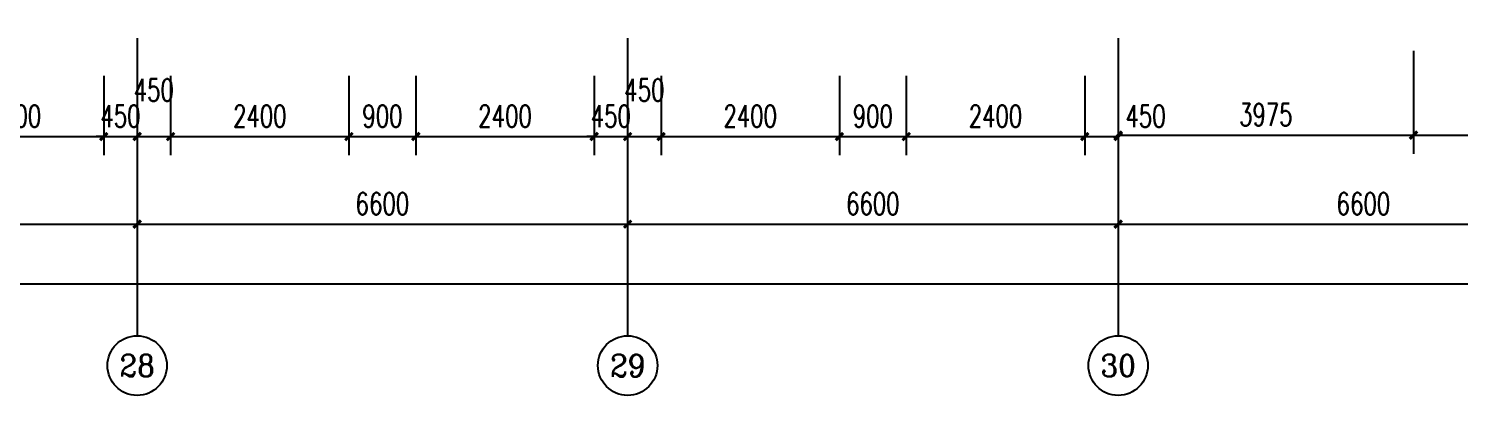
# Model space of a CAD drawing. Header units: millimetres. Extents: x 325 to 114631, y 449 to 32936.
# Drawn here: x 71365 to 90617, y 7336 to 12263 of the extents above; entities that cross this region are included whole.
import ezdxf
from ezdxf.enums import TextEntityAlignment as Align

# ---------------------------------------------------------------- set-up
doc = ezdxf.new("R2010")
doc.units = ezdxf.units.MM
for name, color, linetype in [('AXIS', 3, 'Continuous'), ('AXIS_TEXT', 7, 'Continuous'), ('PUB_DIM', 3, 'Continuous')]:
    doc.layers.add(name, color=color, linetype=linetype)
doc.styles.add('_TCH_AXIS', font='COMPLEX', dxfattribs={"bigfont": 'GBCBIG'})
doc.styles.add('_TCH_DIM_T3', font='SIMPLEX', dxfattribs={"width": 0.705882, "bigfont": 'GBCBIG'})
doc.styles.add('COMPLEX', font='COMPLEX')
doc.dimstyles.new('_TCH_ARCH&&100', dxfattribs={"dimtxt": 297.5, "dimasz": 100, "dimexe": 250, "dimexo": 300, "dimgap": 126.25, "dimtad": 1, "dimdec": 0, "dimzin": 0, "dimdsep": 46, "dimtxsty": '_TCH_DIM_T3', "dimblk": 'ARCHTICK', "dimcen": 0.09, "dimclrt": 7, "dimazin": 2, "dimtfac": 1, "dimtdec": 0, "dimtix": 1, "dimtmove": 2, "dimatfit": 3, "dimfxl": 1, "dimtolj": 1, "dimtzin": 0, "dimarcsym": 0})

# ---------------------------------------------------------------- blocks, each defined once
blk = doc.blocks.new('_ArchTick')
at = {"color": 0, "linetype": 'ByBlock', "const_width": 0.4}
blk.add_lwpolyline([(-0.5, -0.5), (0.5, 0.5)], dxfattribs=at)
blk = doc.blocks.new('*D110')
at = {"layer": 'Defpoints', "color": 0}
for p in [(86025, 12263), (90000, 12263), (90000, 10832)]:
    blk.add_point(p, dxfattribs=at)
at = {"layer": 'PUB_DIM', "color": 0, "lineweight": -2}
for p, q in [((86025, 11963), (86025, 10582)), ((90000, 11963), (90000, 10582)), ((86025, 10832), (90000, 10832))]:
    blk.add_line(p, q, dxfattribs=at)
at = {"layer": 'PUB_DIM', "color": 0, "lineweight": -2, "xscale": 100, "yscale": 100, "zscale": 100, "rotation": 180}
blk.add_blockref('_ArchTick', (86025, 10832), dxfattribs=at)
at = {"layer": 'PUB_DIM', "color": 0, "lineweight": -2, "xscale": 100, "yscale": 100, "zscale": 100}
blk.add_blockref('_ArchTick', (90000, 10832), dxfattribs=at)
at = {"layer": 'PUB_DIM', "color": 7, "insert": (88013, 11107), "char_height": 297.5, "attachment_point": 5, "style": '_TCH_DIM_T3'}
blk.add_mtext('\\A1;3975', dxfattribs=at)
blk = doc.blocks.new('*D111')
at = {"layer": 'Defpoints', "color": 0}
for p in [(90000, 12263), (92400, 12263), (92400, 10832)]:
    blk.add_point(p, dxfattribs=at)
at = {"layer": 'PUB_DIM', "color": 0, "lineweight": -2}
for p, q in [((90000, 11963), (90000, 10582)), ((92400, 11963), (92400, 10582)), ((90000, 10832), (92400, 10832))]:
    blk.add_line(p, q, dxfattribs=at)
at = {"layer": 'PUB_DIM', "color": 0, "lineweight": -2, "xscale": 100, "yscale": 100, "zscale": 100, "rotation": 180}
blk.add_blockref('_ArchTick', (90000, 10832), dxfattribs=at)
at = {"layer": 'PUB_DIM', "color": 0, "lineweight": -2, "xscale": 100, "yscale": 100, "zscale": 100}
blk.add_blockref('_ArchTick', (92400, 10832), dxfattribs=at)
at = {"layer": 'PUB_DIM', "color": 7, "insert": (91200, 11107), "char_height": 297.5, "attachment_point": 5, "style": '_TCH_DIM_T3'}
blk.add_mtext('\\A1;2400', dxfattribs=at)
blk = doc.blocks.new('*D131')
at = {"layer": 'Defpoints', "color": 0}
for p in [(69975, 11929), (72375, 11929), (72375, 10813)]:
    blk.add_point(p, dxfattribs=at)
at = {"layer": 'PUB_DIM', "color": 0, "lineweight": -2}
for p, q in [((69975, 11629), (69975, 10563)), ((72375, 11629), (72375, 10563)), ((69975, 10813), (72375, 10813))]:
    blk.add_line(p, q, dxfattribs=at)
at = {"layer": 'PUB_DIM', "color": 0, "lineweight": -2, "xscale": 100, "yscale": 100, "zscale": 100, "rotation": 180}
blk.add_blockref('_ArchTick', (69975, 10813), dxfattribs=at)
at = {"layer": 'PUB_DIM', "color": 0, "lineweight": -2, "xscale": 100, "yscale": 100, "zscale": 100}
blk.add_blockref('_ArchTick', (72375, 10813), dxfattribs=at)
at = {"layer": 'PUB_DIM', "color": 7, "insert": (71175, 11088), "char_height": 297.5, "attachment_point": 5, "style": '_TCH_DIM_T3'}
blk.add_mtext('\\A1;2400', dxfattribs=at)
blk = doc.blocks.new('*D132')
at = {"layer": 'Defpoints', "color": 0}
for p in [(72375, 11929), (72825, 11929), (72825, 10813)]:
    blk.add_point(p, dxfattribs=at)
at = {"layer": 'PUB_DIM', "color": 0, "lineweight": -2}
for p, q in [((72375, 11629), (72375, 10563)), ((72825, 11629), (72825, 10563)), ((72375, 10813), (72275, 10813)), ((72375, 10813), (72825, 10813)), ((72825, 10813), (72925, 10813))]:
    blk.add_line(p, q, dxfattribs=at)
at = {"layer": 'PUB_DIM', "color": 0, "lineweight": -2, "xscale": 100, "yscale": 100, "zscale": 100}
blk.add_blockref('_ArchTick', (72375, 10813), dxfattribs=at)
at = {"layer": 'PUB_DIM', "color": 0, "lineweight": -2, "xscale": 100, "yscale": 100, "zscale": 100, "rotation": 180}
blk.add_blockref('_ArchTick', (72825, 10813), dxfattribs=at)
at = {"layer": 'PUB_DIM', "color": 7, "insert": (72600, 11088), "char_height": 297.5, "attachment_point": 5, "style": '_TCH_DIM_T3'}
blk.add_mtext('\\A1;450', dxfattribs=at)
blk = doc.blocks.new('*D133')
at = {"layer": 'Defpoints', "color": 0}
for p in [(72825, 11929), (73275, 11929), (73275, 10813)]:
    blk.add_point(p, dxfattribs=at)
at = {"layer": 'PUB_DIM', "color": 0, "lineweight": -2}
for p, q in [((72825, 11629), (72825, 10563)), ((73275, 11629), (73275, 10563)), ((72825, 10813), (73275, 10813))]:
    blk.add_line(p, q, dxfattribs=at)
at = {"layer": 'PUB_DIM', "color": 0, "lineweight": -2, "xscale": 100, "yscale": 100, "zscale": 100, "rotation": 180}
blk.add_blockref('_ArchTick', (72825, 10813), dxfattribs=at)
at = {"layer": 'PUB_DIM', "color": 0, "lineweight": -2, "xscale": 100, "yscale": 100, "zscale": 100}
blk.add_blockref('_ArchTick', (73275, 10813), dxfattribs=at)
at = {"layer": 'PUB_DIM', "color": 7, "insert": (73050, 11438), "char_height": 297.5, "attachment_point": 5, "style": '_TCH_DIM_T3'}
blk.add_mtext('\\A1;450', dxfattribs=at)
blk = doc.blocks.new('*D134')
at = {"layer": 'Defpoints', "color": 0}
for p in [(73275, 11929), (75675, 11929), (75675, 10813)]:
    blk.add_point(p, dxfattribs=at)
at = {"layer": 'PUB_DIM', "color": 0, "lineweight": -2}
for p, q in [((73275, 11629), (73275, 10563)), ((75675, 11629), (75675, 10563)), ((73275, 10813), (75675, 10813))]:
    blk.add_line(p, q, dxfattribs=at)
at = {"layer": 'PUB_DIM', "color": 0, "lineweight": -2, "xscale": 100, "yscale": 100, "zscale": 100, "rotation": 180}
blk.add_blockref('_ArchTick', (73275, 10813), dxfattribs=at)
at = {"layer": 'PUB_DIM', "color": 0, "lineweight": -2, "xscale": 100, "yscale": 100, "zscale": 100}
blk.add_blockref('_ArchTick', (75675, 10813), dxfattribs=at)
at = {"layer": 'PUB_DIM', "color": 7, "insert": (74475, 11088), "char_height": 297.5, "attachment_point": 5, "style": '_TCH_DIM_T3'}
blk.add_mtext('\\A1;2400', dxfattribs=at)
blk = doc.blocks.new('*D135')
at = {"layer": 'Defpoints', "color": 0}
for p in [(75675, 11929), (76575, 11929), (76575, 10813)]:
    blk.add_point(p, dxfattribs=at)
at = {"layer": 'PUB_DIM', "color": 0, "lineweight": -2}
for p, q in [((75675, 11629), (75675, 10563)), ((76575, 11629), (76575, 10563)), ((75675, 10813), (76575, 10813))]:
    blk.add_line(p, q, dxfattribs=at)
at = {"layer": 'PUB_DIM', "color": 0, "lineweight": -2, "xscale": 100, "yscale": 100, "zscale": 100, "rotation": 180}
blk.add_blockref('_ArchTick', (75675, 10813), dxfattribs=at)
at = {"layer": 'PUB_DIM', "color": 0, "lineweight": -2, "xscale": 100, "yscale": 100, "zscale": 100}
blk.add_blockref('_ArchTick', (76575, 10813), dxfattribs=at)
at = {"layer": 'PUB_DIM', "color": 7, "insert": (76125, 11088), "char_height": 297.5, "attachment_point": 5, "style": '_TCH_DIM_T3'}
blk.add_mtext('\\A1;900', dxfattribs=at)
blk = doc.blocks.new('*D136')
at = {"layer": 'Defpoints', "color": 0}
for p in [(76575, 11929), (78975, 11929), (78975, 10813)]:
    blk.add_point(p, dxfattribs=at)
at = {"layer": 'PUB_DIM', "color": 0, "lineweight": -2}
for p, q in [((76575, 11629), (76575, 10563)), ((78975, 11629), (78975, 10563)), ((76575, 10813), (78975, 10813))]:
    blk.add_line(p, q, dxfattribs=at)
at = {"layer": 'PUB_DIM', "color": 0, "lineweight": -2, "xscale": 100, "yscale": 100, "zscale": 100, "rotation": 180}
blk.add_blockref('_ArchTick', (76575, 10813), dxfattribs=at)
at = {"layer": 'PUB_DIM', "color": 0, "lineweight": -2, "xscale": 100, "yscale": 100, "zscale": 100}
blk.add_blockref('_ArchTick', (78975, 10813), dxfattribs=at)
at = {"layer": 'PUB_DIM', "color": 7, "insert": (77775, 11088), "char_height": 297.5, "attachment_point": 5, "style": '_TCH_DIM_T3'}
blk.add_mtext('\\A1;2400', dxfattribs=at)
blk = doc.blocks.new('*D137')
at = {"layer": 'Defpoints', "color": 0}
for p in [(78975, 11929), (79425, 11929), (79425, 10813)]:
    blk.add_point(p, dxfattribs=at)
at = {"layer": 'PUB_DIM', "color": 0, "lineweight": -2}
for p, q in [((78975, 11629), (78975, 10563)), ((79425, 11629), (79425, 10563)), ((78975, 10813), (78875, 10813)), ((78975, 10813), (79425, 10813)), ((79425, 10813), (79525, 10813))]:
    blk.add_line(p, q, dxfattribs=at)
at = {"layer": 'PUB_DIM', "color": 0, "lineweight": -2, "xscale": 100, "yscale": 100, "zscale": 100}
blk.add_blockref('_ArchTick', (78975, 10813), dxfattribs=at)
at = {"layer": 'PUB_DIM', "color": 0, "lineweight": -2, "xscale": 100, "yscale": 100, "zscale": 100, "rotation": 180}
blk.add_blockref('_ArchTick', (79425, 10813), dxfattribs=at)
at = {"layer": 'PUB_DIM', "color": 7, "insert": (79200, 11088), "char_height": 297.5, "attachment_point": 5, "style": '_TCH_DIM_T3'}
blk.add_mtext('\\A1;450', dxfattribs=at)
blk = doc.blocks.new('*D138')
at = {"layer": 'Defpoints', "color": 0}
for p in [(79425, 11929), (79875, 11929), (79875, 10813)]:
    blk.add_point(p, dxfattribs=at)
at = {"layer": 'PUB_DIM', "color": 0, "lineweight": -2}
for p, q in [((79425, 11629), (79425, 10563)), ((79875, 11629), (79875, 10563)), ((79425, 10813), (79875, 10813))]:
    blk.add_line(p, q, dxfattribs=at)
at = {"layer": 'PUB_DIM', "color": 0, "lineweight": -2, "xscale": 100, "yscale": 100, "zscale": 100, "rotation": 180}
blk.add_blockref('_ArchTick', (79425, 10813), dxfattribs=at)
at = {"layer": 'PUB_DIM', "color": 0, "lineweight": -2, "xscale": 100, "yscale": 100, "zscale": 100}
blk.add_blockref('_ArchTick', (79875, 10813), dxfattribs=at)
at = {"layer": 'PUB_DIM', "color": 7, "insert": (79650, 11438), "char_height": 297.5, "attachment_point": 5, "style": '_TCH_DIM_T3'}
blk.add_mtext('\\A1;450', dxfattribs=at)
blk = doc.blocks.new('*D139')
at = {"layer": 'Defpoints', "color": 0}
for p in [(79875, 11929), (82275, 11929), (82275, 10813)]:
    blk.add_point(p, dxfattribs=at)
at = {"layer": 'PUB_DIM', "color": 0, "lineweight": -2}
for p, q in [((79875, 11629), (79875, 10563)), ((82275, 11629), (82275, 10563)), ((79875, 10813), (82275, 10813))]:
    blk.add_line(p, q, dxfattribs=at)
at = {"layer": 'PUB_DIM', "color": 0, "lineweight": -2, "xscale": 100, "yscale": 100, "zscale": 100, "rotation": 180}
blk.add_blockref('_ArchTick', (79875, 10813), dxfattribs=at)
at = {"layer": 'PUB_DIM', "color": 0, "lineweight": -2, "xscale": 100, "yscale": 100, "zscale": 100}
blk.add_blockref('_ArchTick', (82275, 10813), dxfattribs=at)
at = {"layer": 'PUB_DIM', "color": 7, "insert": (81075, 11088), "char_height": 297.5, "attachment_point": 5, "style": '_TCH_DIM_T3'}
blk.add_mtext('\\A1;2400', dxfattribs=at)
blk = doc.blocks.new('*D140')
at = {"layer": 'Defpoints', "color": 0}
for p in [(82275, 11929), (83175, 11929), (83175, 10813)]:
    blk.add_point(p, dxfattribs=at)
at = {"layer": 'PUB_DIM', "color": 0, "lineweight": -2}
for p, q in [((82275, 11629), (82275, 10563)), ((83175, 11629), (83175, 10563)), ((82275, 10813), (83175, 10813))]:
    blk.add_line(p, q, dxfattribs=at)
at = {"layer": 'PUB_DIM', "color": 0, "lineweight": -2, "xscale": 100, "yscale": 100, "zscale": 100, "rotation": 180}
blk.add_blockref('_ArchTick', (82275, 10813), dxfattribs=at)
at = {"layer": 'PUB_DIM', "color": 0, "lineweight": -2, "xscale": 100, "yscale": 100, "zscale": 100}
blk.add_blockref('_ArchTick', (83175, 10813), dxfattribs=at)
at = {"layer": 'PUB_DIM', "color": 7, "insert": (82725, 11088), "char_height": 297.5, "attachment_point": 5, "style": '_TCH_DIM_T3'}
blk.add_mtext('\\A1;900', dxfattribs=at)
blk = doc.blocks.new('*D141')
at = {"layer": 'Defpoints', "color": 0}
for p in [(83175, 11929), (85575, 11929), (85575, 10813)]:
    blk.add_point(p, dxfattribs=at)
at = {"layer": 'PUB_DIM', "color": 0, "lineweight": -2}
for p, q in [((83175, 11629), (83175, 10563)), ((85575, 11629), (85575, 10563)), ((83175, 10813), (85575, 10813))]:
    blk.add_line(p, q, dxfattribs=at)
at = {"layer": 'PUB_DIM', "color": 0, "lineweight": -2, "xscale": 100, "yscale": 100, "zscale": 100, "rotation": 180}
blk.add_blockref('_ArchTick', (83175, 10813), dxfattribs=at)
at = {"layer": 'PUB_DIM', "color": 0, "lineweight": -2, "xscale": 100, "yscale": 100, "zscale": 100}
blk.add_blockref('_ArchTick', (85575, 10813), dxfattribs=at)
at = {"layer": 'PUB_DIM', "color": 7, "insert": (84375, 11088), "char_height": 297.5, "attachment_point": 5, "style": '_TCH_DIM_T3'}
blk.add_mtext('\\A1;2400', dxfattribs=at)
blk = doc.blocks.new('*D142')
at = {"layer": 'Defpoints', "color": 0}
for p in [(85575, 11929), (86025, 11929), (86025, 10813)]:
    blk.add_point(p, dxfattribs=at)
at = {"layer": 'PUB_DIM', "color": 0, "lineweight": -2}
for p, q in [((85575, 11629), (85575, 10563)), ((86025, 11629), (86025, 10563)), ((85575, 10813), (86025, 10813))]:
    blk.add_line(p, q, dxfattribs=at)
at = {"layer": 'PUB_DIM', "color": 0, "lineweight": -2, "xscale": 100, "yscale": 100, "zscale": 100, "rotation": 180}
blk.add_blockref('_ArchTick', (85575, 10813), dxfattribs=at)
at = {"layer": 'PUB_DIM', "color": 0, "lineweight": -2, "xscale": 100, "yscale": 100, "zscale": 100}
blk.add_blockref('_ArchTick', (86025, 10813), dxfattribs=at)
at = {"layer": 'PUB_DIM', "color": 7, "insert": (86395, 11088), "char_height": 297.5, "attachment_point": 5, "style": '_TCH_DIM_T3'}
blk.add_mtext('\\A1;450', dxfattribs=at)
blk = doc.blocks.new('*D163')
at = {"layer": 'AXIS', "color": 0, "lineweight": -2}
for p, q in [((66225, 11836), (66225, 9386)), ((72825, 11836), (72825, 9386)), ((66225, 9636), (72825, 9636))]:
    blk.add_line(p, q, dxfattribs=at)
at = {"layer": 'Defpoints', "color": 0}
for p in [(66225, 12136), (72825, 12136), (72825, 9636)]:
    blk.add_point(p, dxfattribs=at)
at = {"layer": 'AXIS', "color": 0, "lineweight": -2, "xscale": 100, "yscale": 100, "zscale": 100, "rotation": 180}
blk.add_blockref('_ArchTick', (66225, 9636), dxfattribs=at)
at = {"layer": 'AXIS', "color": 0, "lineweight": -2, "xscale": 100, "yscale": 100, "zscale": 100}
blk.add_blockref('_ArchTick', (72825, 9636), dxfattribs=at)
at = {"layer": 'AXIS', "color": 7, "insert": (69525, 9911), "char_height": 297.5, "attachment_point": 5, "style": '_TCH_DIM_T3'}
blk.add_mtext('\\A1;6600', dxfattribs=at)
blk = doc.blocks.new('*D164')
at = {"layer": 'AXIS', "color": 0, "lineweight": -2}
for p, q in [((72825, 11836), (72825, 9386)), ((79425, 11836), (79425, 9386)), ((72825, 9636), (79425, 9636))]:
    blk.add_line(p, q, dxfattribs=at)
at = {"layer": 'Defpoints', "color": 0}
for p in [(72825, 12136), (79425, 12136), (79425, 9636)]:
    blk.add_point(p, dxfattribs=at)
at = {"layer": 'AXIS', "color": 0, "lineweight": -2, "xscale": 100, "yscale": 100, "zscale": 100, "rotation": 180}
blk.add_blockref('_ArchTick', (72825, 9636), dxfattribs=at)
at = {"layer": 'AXIS', "color": 0, "lineweight": -2, "xscale": 100, "yscale": 100, "zscale": 100}
blk.add_blockref('_ArchTick', (79425, 9636), dxfattribs=at)
at = {"layer": 'AXIS', "color": 7, "insert": (76125, 9911), "char_height": 297.5, "attachment_point": 5, "style": '_TCH_DIM_T3'}
blk.add_mtext('\\A1;6600', dxfattribs=at)
blk = doc.blocks.new('*D165')
at = {"layer": 'AXIS', "color": 0, "lineweight": -2}
for p, q in [((79425, 11836), (79425, 9386)), ((86025, 11836), (86025, 9386)), ((79425, 9636), (86025, 9636))]:
    blk.add_line(p, q, dxfattribs=at)
at = {"layer": 'Defpoints', "color": 0}
for p in [(79425, 12136), (86025, 12136), (86025, 9636)]:
    blk.add_point(p, dxfattribs=at)
at = {"layer": 'AXIS', "color": 0, "lineweight": -2, "xscale": 100, "yscale": 100, "zscale": 100, "rotation": 180}
blk.add_blockref('_ArchTick', (79425, 9636), dxfattribs=at)
at = {"layer": 'AXIS', "color": 0, "lineweight": -2, "xscale": 100, "yscale": 100, "zscale": 100}
blk.add_blockref('_ArchTick', (86025, 9636), dxfattribs=at)
at = {"layer": 'AXIS', "color": 7, "insert": (82725, 9911), "char_height": 297.5, "attachment_point": 5, "style": '_TCH_DIM_T3'}
blk.add_mtext('\\A1;6600', dxfattribs=at)
blk = doc.blocks.new('*D166')
at = {"layer": 'AXIS', "color": 0, "lineweight": -2}
for p, q in [((86025, 11836), (86025, 9386)), ((92625, 11836), (92625, 9386)), ((86025, 9636), (92625, 9636))]:
    blk.add_line(p, q, dxfattribs=at)
at = {"layer": 'Defpoints', "color": 0}
for p in [(86025, 12136), (92625, 12136), (92625, 9636)]:
    blk.add_point(p, dxfattribs=at)
at = {"layer": 'AXIS', "color": 0, "lineweight": -2, "xscale": 100, "yscale": 100, "zscale": 100, "rotation": 180}
blk.add_blockref('_ArchTick', (86025, 9636), dxfattribs=at)
at = {"layer": 'AXIS', "color": 0, "lineweight": -2, "xscale": 100, "yscale": 100, "zscale": 100}
blk.add_blockref('_ArchTick', (92625, 9636), dxfattribs=at)
at = {"layer": 'AXIS', "color": 7, "insert": (89325, 9911), "char_height": 297.5, "attachment_point": 5, "style": '_TCH_DIM_T3'}
blk.add_mtext('\\A1;6600', dxfattribs=at)
blk = doc.blocks.new('*D168')
at = {"layer": 'AXIS', "color": 0, "lineweight": -2}
for p, q in [((6125, 11836), (6125, 8586)), ((99225, 11836), (99225, 8586)), ((6125, 8836), (99225, 8836))]:
    blk.add_line(p, q, dxfattribs=at)
at = {"layer": 'Defpoints', "color": 0}
for p in [(6125, 12136), (99225, 12136), (99225, 8836)]:
    blk.add_point(p, dxfattribs=at)
at = {"layer": 'AXIS', "color": 0, "lineweight": -2, "xscale": 100, "yscale": 100, "zscale": 100, "rotation": 180}
blk.add_blockref('_ArchTick', (6125, 8836), dxfattribs=at)
at = {"layer": 'AXIS', "color": 0, "lineweight": -2, "xscale": 100, "yscale": 100, "zscale": 100}
blk.add_blockref('_ArchTick', (99225, 8836), dxfattribs=at)
at = {"layer": 'AXIS', "color": 7, "insert": (52675, 9111), "char_height": 297.5, "attachment_point": 5, "style": '_TCH_DIM_T3'}
blk.add_mtext('\\A1;93100', dxfattribs=at)
blk = doc.blocks.new('_AXISO')
blk.add_circle((0, 0), 0.5)
at = {"layer": 'AXIS_TEXT', "style": 'COMPLEX', "width": 1.041667}
blk.add_attdef('A', text='', height=0.56, dxfattribs=at).set_placement((-0.25, -0.28), (0.25, -0.28), align=Align.FIT)

msp = doc.modelspace()

# ---------------------------------------------------------------- linework, layer by layer
at = {"layer": 'AXIS'}
for p, q in [((72825.4, 12135.6), (72825.4, 8135.6)), ((79425.4, 12135.6), (79425.4, 8135.6)), ((86025.4, 12135.6), (86025.4, 8135.6))]:
    msp.add_line(p, q, dxfattribs=at)

# ---------------------------------------------------------------- block references
ref = msp.add_blockref('_AXISO', (72825.4, 7735.6), dxfattribs=dict(at, xscale=800, yscale=800, zscale=800))
ref.add_attrib('A', '28', dxfattribs={"layer": 'AXIS_TEXT', "height": 294.28, "style": '_TCH_AXIS'}).set_placement((72587.2, 7588.4), (73063.7, 7588.4), align=Align.FIT)
ref = msp.add_blockref('_AXISO', (79425.4, 7735.6), dxfattribs=dict(at, xscale=800, yscale=800, zscale=800))
ref.add_attrib('A', '29', dxfattribs={"layer": 'AXIS_TEXT', "height": 300.65, "style": '_TCH_AXIS', "width": 0.970588}).set_placement((79189.2, 7585.3), (79661.7, 7585.3), align=Align.FIT)
ref = msp.add_blockref('_AXISO', (86025.4, 7735.6), dxfattribs=dict(at, xscale=800, yscale=800, zscale=800))
ref.add_attrib('A', '30', dxfattribs={"layer": 'AXIS_TEXT', "height": 294.28, "style": '_TCH_AXIS', "width": 1.030303}).set_placement((85787.2, 7588.4), (86263.7, 7588.4), align=Align.FIT)

# ---------------------------------------------------------------- dimensions: what is measured, and where the dimension line sits
for p1, p2, distance, text, picture, middle in [((6125.4, 12135.6), (99225.4, 12135.6), -3300, '93100', '*D168', (52675.4, 9110.6)), ((66225.4, 12135.6), (72825.4, 12135.6), -2500, '6600', '*D163', (69525.4, 9910.6)), ((72825.4, 12135.6), (79425.4, 12135.6), -2500, '6600', '*D164', (76125.4, 9910.6)), ((79425.4, 12135.6), (86025.4, 12135.6), -2500, '6600', '*D165', (82725.4, 9910.6)), ((86025.4, 12135.6), (92625.4, 12135.6), -2500, '6600', '*D166', (89325.4, 9910.6))]:
    dim = msp.add_aligned_dim(p1=p1, p2=p2, distance=distance, text=text, dimstyle='_TCH_ARCH&&100', dxfattribs=at)
    dim.commit()
    dim.dimension.update_dxf_attribs({"geometry": picture, "text_midpoint": middle})
at = {"layer": 'PUB_DIM'}
for p1, p2, distance, text, picture, middle in [((86025.4, 12262.9), (90000.4, 12262.9), -1430.6, '3975', '*D110', (88012.9, 11107.2)), ((90000.4, 12262.9), (92400.4, 12262.9), -1430.6, '2400', '*D111', (91200.4, 11107.2)), ((69975.4, 11929.5), (72375.4, 11929.5), -1116.8, '2400', '*D131', (71175.4, 11087.6)), ((72375.4, 11929.5), (72825.4, 11929.5), -1116.8, '450', '*D132', (72600.4, 11087.6)), ((73275.4, 11929.5), (75675.4, 11929.5), -1116.8, '2400', '*D134', (74475.4, 11087.6)), ((75675.4, 11929.5), (76575.4, 11929.5), -1116.8, '900', '*D135', (76125.4, 11087.6)), ((76575.4, 11929.5), (78975.4, 11929.5), -1116.8, '2400', '*D136', (77775.4, 11087.6)), ((78975.4, 11929.5), (79425.4, 11929.5), -1116.8, '450', '*D137', (79200.4, 11087.6)), ((79875.4, 11929.5), (82275.4, 11929.5), -1116.8, '2400', '*D139', (81075.4, 11087.6)), ((82275.4, 11929.5), (83175.4, 11929.5), -1116.8, '900', '*D140', (82725.4, 11087.6)), ((83175.4, 11929.5), (85575.4, 11929.5), -1116.8, '2400', '*D141', (84375.4, 11087.6))]:
    dim = msp.add_aligned_dim(p1=p1, p2=p2, distance=distance, text=text, dimstyle='_TCH_ARCH&&100', dxfattribs=at)
    dim.commit()
    dim.dimension.update_dxf_attribs({"geometry": picture, "text_midpoint": middle})
for base, p1, p2, picture, middle in [((73275.4, 10812.6), (72825.4, 11929.5), (73275.4, 11929.5), '*D133', (73050.4, 11437.6)), ((79875.4, 10812.6), (79425.4, 11929.5), (79875.4, 11929.5), '*D138', (79650.4, 11437.6)), ((86025.4, 10812.6), (85575.4, 11929.5), (86025.4, 11929.5), '*D142', (86395.4, 11087.6))]:
    dim = msp.add_linear_dim(base=base, p1=p1, p2=p2, angle=0, text='450', dimstyle='_TCH_ARCH&&100', dxfattribs=at)
    dim.commit()
    dim.dimension.update_dxf_attribs({"geometry": picture, "text_midpoint": middle, "dimtype": 161})

doc.saveas('drawing.dxf')
